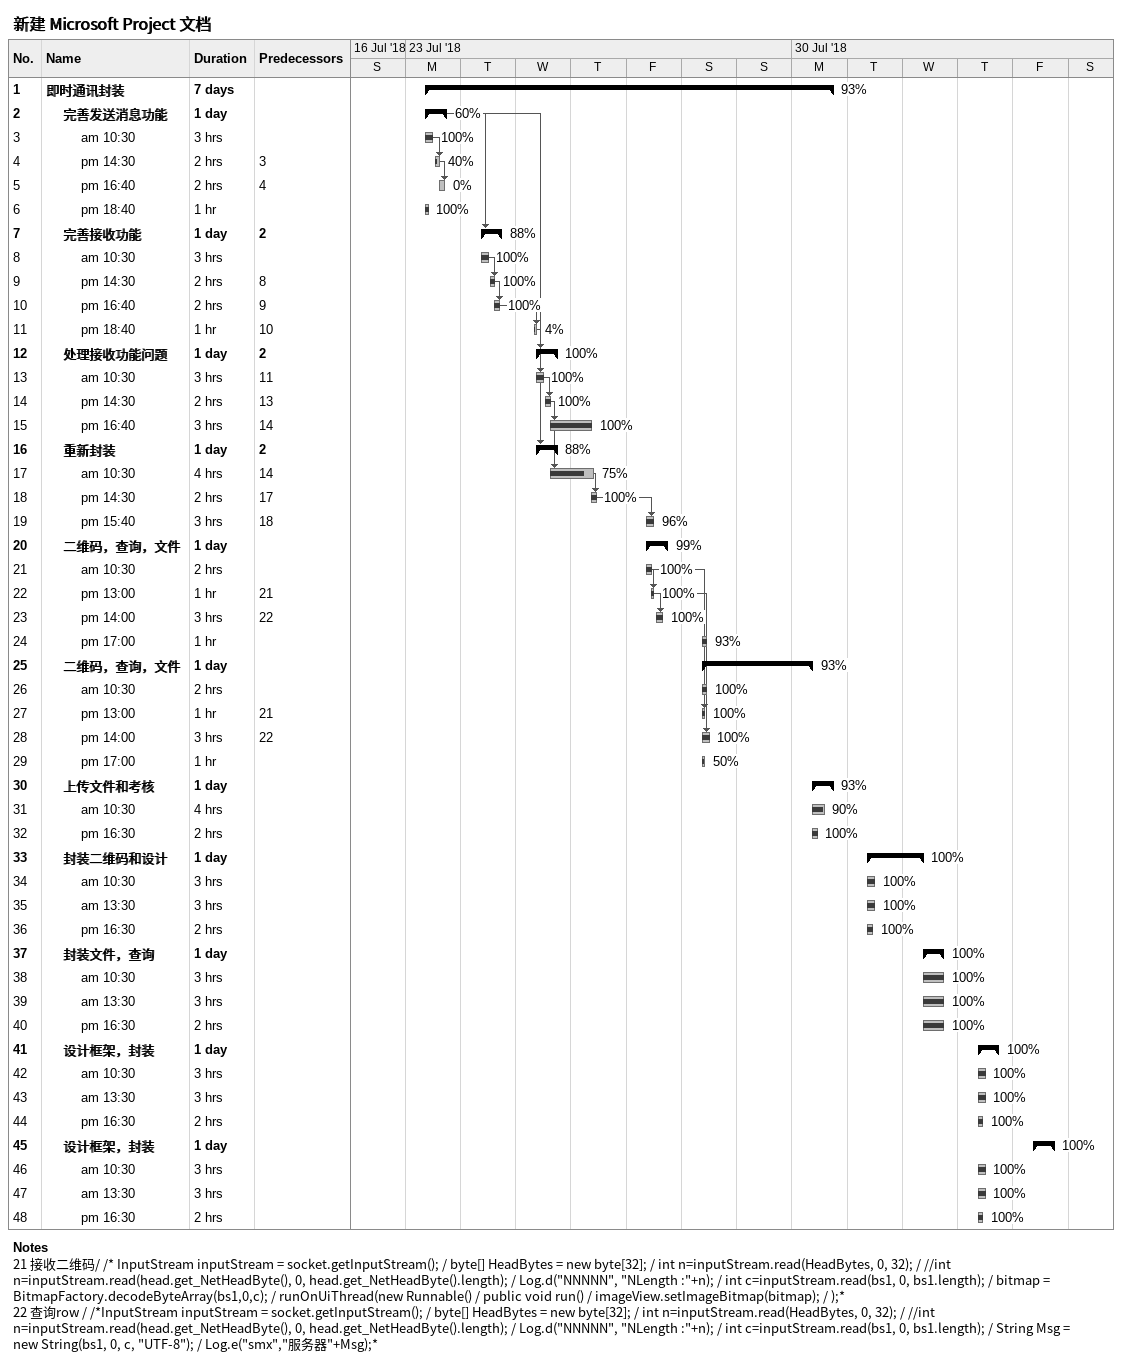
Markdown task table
新建 Microsoft Project 文档

| ID | Level | Task | Duration | Start | Finish | Predecessors | % complete |
|---|---|---|---|---|---|---|---|
| 1 | 1 | **即时通讯封装** | 7d | 2018-07-23 | 2018-07-30 |  | 93 |
| 2 | 2 | **完善发送消息功能** | 1d | 2018-07-23 | 2018-07-23 |  | 60 |
| 3 | 3 | am 10:30 | 3h | 2018-07-23 | 2018-07-23 |  | 100 |
| 4 | 3 | pm 14:30 | 2h | 2018-07-23 | 2018-07-23 | 3 | 40 |
| 5 | 3 | pm 16:40 | 2h | 2018-07-23 | 2018-07-23 | 4 | 0 |
| 6 | 3 | pm 18:40 | 1h | 2018-07-23 | 2018-07-23 |  | 100 |
| 7 | 2 | **完善接收功能** | 1d | 2018-07-24 | 2018-07-24 | 2 | 88 |
| 8 | 3 | am 10:30 | 3h | 2018-07-24 | 2018-07-24 |  | 100 |
| 9 | 3 | pm 14:30 | 2h | 2018-07-24 | 2018-07-24 | 8 | 100 |
| 10 | 3 | pm 16:40 | 2h | 2018-07-24 | 2018-07-24 | 9 | 100 |
| 11 | 3 | pm 18:40 | 1h | 2018-07-25 | 2018-07-25 | 10 | 4 |
| 12 | 2 | **处理接收功能问题** | 1d | 2018-07-25 | 2018-07-25 | 2 | 100 |
| 13 | 3 | am 10:30 | 3h | 2018-07-25 | 2018-07-25 | 11 | 100 |
| 14 | 3 | pm 14:30 | 2h | 2018-07-25 | 2018-07-25 | 13 | 100 |
| 15 | 3 | pm 16:40 | 3h | 2018-07-25 | 2018-07-26 | 14 | 100 |
| 16 | 2 | **重新封装** | 1d | 2018-07-25 | 2018-07-25 | 2 | 88 |
| 17 | 3 | am 10:30 | 4h | 2018-07-25 | 2018-07-26 | 14 | 75 |
| 18 | 3 | pm 14:30 | 2h | 2018-07-26 | 2018-07-26 | 17 | 100 |
| 19 | 3 | pm 15:40 | 3h | 2018-07-27 | 2018-07-27 | 18 | 96 |
| 20 | 2 | **二维码，查询，文件** | 1d | 2018-07-27 | 2018-07-27 |  | 99 |
| 21 | 3 | am 10:30 | 2h | 2018-07-27 | 2018-07-27 |  | 100 |
| 22 | 3 | pm 13:00 | 1h | 2018-07-27 | 2018-07-27 | 21 | 100 |
| 23 | 3 | pm 14:00 | 3h | 2018-07-27 | 2018-07-27 | 22 | 100 |
| 24 | 3 | pm 17:00 | 1h | 2018-07-28 | 2018-07-28 |  | 93 |
| 25 | 2 | **二维码，查询，文件** | 1d | 2018-07-28 | 2018-07-30 |  | 93 |
| 26 | 3 | am 10:30 | 2h | 2018-07-28 | 2018-07-28 |  | 100 |
| 27 | 3 | pm 13:00 | 1h | 2018-07-28 | 2018-07-28 | 21 | 100 |
| 28 | 3 | pm 14:00 | 3h | 2018-07-28 | 2018-07-28 | 22 | 100 |
| 29 | 3 | pm 17:00 | 1h | 2018-07-28 | 2018-07-28 |  | 50 |
| 30 | 2 | **上传文件和考核** | 1d | 2018-07-30 | 2018-07-30 |  | 93 |
| 31 | 3 | am 10:30 | 4h | 2018-07-30 | 2018-07-30 |  | 90 |
| 32 | 3 | pm 16:30 | 2h | 2018-07-30 | 2018-07-30 |  | 100 |
| 33 | 2 | **封装二维码和设计** | 1d | 2018-07-31 | 2018-08-01 |  | 100 |
| 34 | 3 | am 10:30 | 3h | 2018-07-31 | 2018-07-31 |  | 100 |
| 35 | 3 | am 13:30 | 3h | 2018-07-31 | 2018-07-31 |  | 100 |
| 36 | 3 | pm 16:30 | 2h | 2018-07-31 | 2018-07-31 |  | 100 |
| 37 | 2 | **封装文件，查询** | 1d | 2018-08-01 | 2018-08-01 |  | 100 |
| 38 | 3 | am 10:30 | 3h | 2018-08-01 | 2018-08-01 |  | 100 |
| 39 | 3 | am 13:30 | 3h | 2018-08-01 | 2018-08-01 |  | 100 |
| 40 | 3 | pm 16:30 | 2h | 2018-08-01 | 2018-08-01 |  | 100 |
| 41 | 2 | **设计框架，封装** | 1d | 2018-08-02 | 2018-08-02 |  | 100 |
| 42 | 3 | am 10:30 | 3h | 2018-08-02 | 2018-08-02 |  | 100 |
| 43 | 3 | am 13:30 | 3h | 2018-08-02 | 2018-08-02 |  | 100 |
| 44 | 3 | pm 16:30 | 2h | 2018-08-02 | 2018-08-02 |  | 100 |
| 45 | 2 | **设计框架，封装** | 1d | 2018-08-03 | 2018-08-03 |  | 100 |
| 46 | 3 | am 10:30 | 3h | 2018-08-02 | 2018-08-02 |  | 100 |
| 47 | 3 | am 13:30 | 3h | 2018-08-02 | 2018-08-02 |  | 100 |
| 48 | 3 | pm 16:30 | 2h | 2018-08-02 | 2018-08-02 |  | 100 |

Notes
- 21: 接收二维码 / /* InputStream inputStream = socket.getInputStream(); / byte[] HeadBytes = new byte[32]; / int n=inputStream.read(HeadBytes, 0, 32); / //int n=inputStream.read(head.get_NetHeadByte(), 0, head.get_NetHeadByte().length); / Log.d("NNNNN", "NLength :"+n); / int c=inputStream.read(bs1, 0, bs1.length); / bitmap = BitmapFactory.decodeByteArray(bs1,0,c); / runOnUiThread(new Runnable() / public void run() / imageView.setImageBitmap(bitmap); / );*
- 22: 查询row / /*InputStream inputStream = socket.getInputStream(); / byte[] HeadBytes = new byte[32]; / int n=inputStream.read(HeadBytes, 0, 32); / //int n=inputStream.read(head.get_NetHeadByte(), 0, head.get_NetHeadByte().length); / Log.d("NNNNN", "NLength :"+n); / int c=inputStream.read(bs1, 0, bs1.length); / String Msg = new String(bs1, 0, c, "UTF-8"); / Log.e("smx","服务器"+Msg);*
